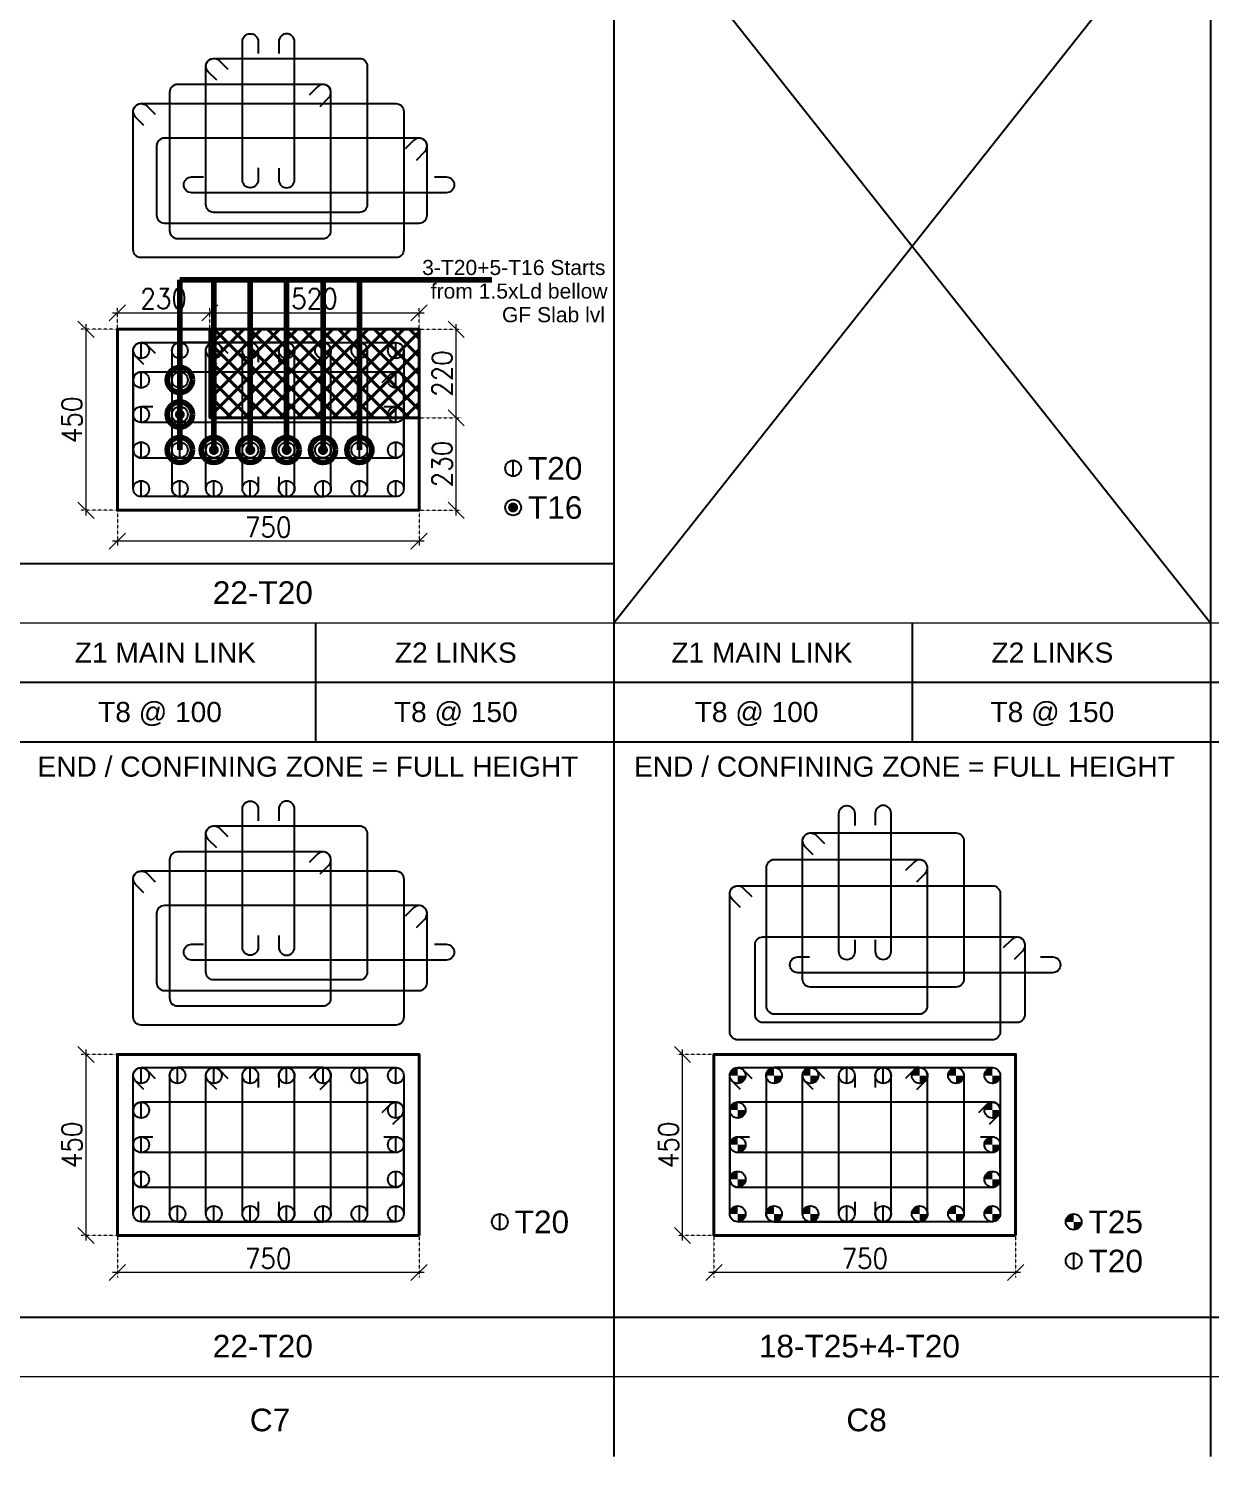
# Model space of a CAD drawing. Header units: millimetres. Extents: x 149548 to 2112824, y -1657616 to -1354760.
# Drawn here: x 2037552 to 2049305, y -1604346 to -1590147 of the extents above; entities that cross this region are included whole.
import ezdxf
from ezdxf.enums import TextEntityAlignment as Align

# ---------------------------------------------------------------- set-up
doc = ezdxf.new("R2010")
doc.units = ezdxf.units.MM
doc.header["$MEASUREMENT"] = 0
doc.header["$PDMODE"] = 98
doc.linetypes.add('DOT', pattern=[0.25, 0, -0.25])
for name, color, linetype in [('Columns', 90, 'Continuous'), ('s_hatch_25', 13, 'Continuous'), ('s_hatch_50', 43, 'Continuous'), ('s_rebar_link', 225, 'Continuous'), ('s_rebar_linkexp', 155, 'Continuous'), ('TEXT', 43, 'Continuous')]:
    doc.layers.add(name, color=color, linetype=linetype)
doc.layers.add('s-dm', color=171, linetype='Continuous', lineweight=15)
doc.layers.add('s_text', color=20, linetype='Continuous', lineweight=9)
doc.styles.add('AR', font='', dxfattribs={"width": 0.8})
doc.styles.add('ARIAL', font='arial.ttf')
doc.styles.add('RS', font='romans.shx', dxfattribs={"width": 0.9})
doc.styles.get('AR').set_extended_font_data('Arial Unicode MS')
doc.dimstyles.new('100', dxfattribs={"dimtxt": 180, "dimasz": 80, "dimexe": 0.18, "dimexo": 0.0625, "dimgap": 1, "dimtad": 1, "dimdec": 0, "dimzin": 0, "dimdsep": 46, "dimtxsty": 'AR', "dimblk": 'DOT', "dimcen": 0.09, "dimse1": 1, "dimse2": 1, "dimclrd": 50, "dimclrt": 256, "dimadec": 0, "dimazin": 0, "dimtfac": 1, "dimtdec": 0, "dimtix": 1, "dimtofl": 0, "dimtmove": 2, "dimatfit": 0, "dimfxl": 1, "dimtolj": 1, "dimtzin": 0, "dimlwd": -1, "dimarcsym": 0})
doc.dimstyles.new('Maheboob', dxfattribs={"dimtxt": 100, "dimasz": 100, "dimexe": 0, "dimexo": 0, "dimgap": 50, "dimtad": 1, "dimdec": 0, "dimdsep": 46, "dimtxsty": 'RS', "dimblk": 'ME', "dimcen": 225, "dimdle": 25, "dimclrd": 256, "dimclre": 256, "dimclrt": 7, "dimadec": 1, "dimazin": 1, "dimtfac": 1, "dimtdec": 0, "dimtmove": 0, "dimatfit": 0, "dimldrblk": 'ME', "dimfxl": 1, "dimlwd": -1, "dimlwe": -1, "dimarcsym": 0})

# ---------------------------------------------------------------- blocks, each defined once
blk = doc.blocks.new('_Oblique')
at = {"color": 0, "linetype": 'ByBlock', "lineweight": -2}
blk.add_line((-0.5, -0.5), (0.5, 0.5), dxfattribs=at)
blk = doc.blocks.new('*D1179')
at = {"layer": 'Defpoints', "color": 0}
for p in [(2044056, -1600348), (2044368, -1600348), (2044368, -1602148)]:
    blk.add_point(p, dxfattribs=at)
at = {"layer": 's-dm'}
blk.add_line((2044056, -1602198), (2044056, -1600298), dxfattribs=at)
at = {"layer": 's-dm', "linetype": 'DOT'}
for p, q in [((2044368, -1600348), (2044006, -1600348)), ((2044368, -1602148), (2044006, -1602148))]:
    blk.add_line(p, q, dxfattribs=at)
at = {"layer": 's-dm', "xscale": 160, "yscale": 160, "zscale": 160}
for p, rotation in [((2044056, -1600348), 90), ((2044056, -1602148), 270)]:
    blk.add_blockref('_Oblique', p, dxfattribs=dict(at, rotation=rotation))
at = {"layer": 's-dm', "color": 7, "insert": (2043916, -1601248), "char_height": 200, "attachment_point": 5, "rotation": 90, "style": 'RS'}
blk.add_mtext('450', dxfattribs=at)
blk = doc.blocks.new('ME')
at = {"layer": 's-dm', "color": 2, "ltscale": 50}
for p, q in [((0, -1.044), (0, 1.044)), ((-1.044, 0), (1.044, 0))]:
    blk.add_line(p, q, dxfattribs=at)
blk.add_lwpolyline([(0.738, 0.738), (-0.738, -0.738)], dxfattribs=at)
blk = doc.blocks.new('*D1180')
at = {"layer": 'Defpoints', "color": 0}
for p in [(2044368, -1602148), (2047368, -1602148), (2044368, -1602518)]:
    blk.add_point(p, dxfattribs=at)
at = {"layer": 's-dm', "linetype": 'DOT'}
for p, q in [((2044368, -1602148), (2044368, -1602568)), ((2047368, -1602148), (2047368, -1602568))]:
    blk.add_line(p, q, dxfattribs=at)
at = {"layer": 's-dm'}
blk.add_line((2047418, -1602518), (2044318, -1602518), dxfattribs=at)
at = {"layer": 's-dm', "xscale": 160, "yscale": 160, "zscale": 160, "rotation": 180}
blk.add_blockref('_Oblique', (2044368, -1602518), dxfattribs=at)
at = {"layer": 's-dm', "xscale": 160, "yscale": 160, "zscale": 160}
blk.add_blockref('_Oblique', (2047368, -1602518), dxfattribs=at)
at = {"layer": 's-dm', "color": 7, "insert": (2045868, -1602378), "char_height": 200, "attachment_point": 5, "style": 'RS'}
blk.add_mtext('750', dxfattribs=at)
blk = doc.blocks.new('*D1191')
at = {"layer": 'Defpoints', "color": 0}
for p in [(2038123, -1600348), (2038435, -1600348), (2038435, -1602148)]:
    blk.add_point(p, dxfattribs=at)
at = {"layer": 's-dm'}
blk.add_line((2038123, -1602198), (2038123, -1600298), dxfattribs=at)
at = {"layer": 's-dm', "linetype": 'DOT'}
for p, q in [((2038435, -1600348), (2038073, -1600348)), ((2038435, -1602148), (2038073, -1602148))]:
    blk.add_line(p, q, dxfattribs=at)
at = {"layer": 's-dm', "xscale": 160, "yscale": 160, "zscale": 160}
for p, rotation in [((2038123, -1600348), 90), ((2038123, -1602148), 270)]:
    blk.add_blockref('_Oblique', p, dxfattribs=dict(at, rotation=rotation))
at = {"layer": 's-dm', "color": 7, "insert": (2037983, -1601248), "char_height": 200, "attachment_point": 5, "rotation": 90, "style": 'RS'}
blk.add_mtext('450', dxfattribs=at)
blk = doc.blocks.new('*D1192')
at = {"layer": 'Defpoints', "color": 0}
for p in [(2038435, -1602148), (2041435, -1602148), (2038435, -1602518)]:
    blk.add_point(p, dxfattribs=at)
at = {"layer": 's-dm', "linetype": 'DOT'}
for p, q in [((2038435, -1602148), (2038435, -1602568)), ((2041435, -1602148), (2041435, -1602568))]:
    blk.add_line(p, q, dxfattribs=at)
at = {"layer": 's-dm'}
blk.add_line((2041485, -1602518), (2038385, -1602518), dxfattribs=at)
at = {"layer": 's-dm', "xscale": 160, "yscale": 160, "zscale": 160, "rotation": 180}
blk.add_blockref('_Oblique', (2038435, -1602518), dxfattribs=at)
at = {"layer": 's-dm', "xscale": 160, "yscale": 160, "zscale": 160}
blk.add_blockref('_Oblique', (2041435, -1602518), dxfattribs=at)
at = {"layer": 's-dm', "color": 7, "insert": (2039935, -1602378), "char_height": 200, "attachment_point": 5, "style": 'RS'}
blk.add_mtext('750', dxfattribs=at)
blk = doc.blocks.new('*D1211')
at = {"layer": 'Defpoints', "color": 0}
for p in [(2038123, -1593138), (2038435, -1593138), (2038435, -1594938)]:
    blk.add_point(p, dxfattribs=at)
at = {"layer": 's-dm', "linetype": 'DOT'}
for p, q in [((2038435, -1593138), (2038073, -1593138)), ((2038435, -1594938), (2038073, -1594938))]:
    blk.add_line(p, q, dxfattribs=at)
at = {"layer": 's-dm'}
blk.add_line((2038123, -1594988), (2038123, -1593088), dxfattribs=at)
at = {"layer": 's-dm', "xscale": 160, "yscale": 160, "zscale": 160}
for p, rotation in [((2038123, -1593138), 90), ((2038123, -1594938), 270)]:
    blk.add_blockref('_Oblique', p, dxfattribs=dict(at, rotation=rotation))
at = {"layer": 's-dm', "color": 7, "insert": (2037983, -1594038), "char_height": 200, "attachment_point": 5, "rotation": 90, "style": 'RS'}
blk.add_mtext('450', dxfattribs=at)
blk = doc.blocks.new('*D1212')
at = {"layer": 'Defpoints', "color": 0}
for p in [(2038435, -1594938), (2041435, -1594938), (2038435, -1595245)]:
    blk.add_point(p, dxfattribs=at)
at = {"layer": 's-dm', "linetype": 'DOT'}
for p, q in [((2038435, -1594938), (2038435, -1595295)), ((2041435, -1594938), (2041435, -1595295))]:
    blk.add_line(p, q, dxfattribs=at)
at = {"layer": 's-dm'}
blk.add_line((2041485, -1595245), (2038385, -1595245), dxfattribs=at)
at = {"layer": 's-dm', "xscale": 160, "yscale": 160, "zscale": 160, "rotation": 180}
blk.add_blockref('_Oblique', (2038435, -1595245), dxfattribs=at)
at = {"layer": 's-dm', "xscale": 160, "yscale": 160, "zscale": 160}
blk.add_blockref('_Oblique', (2041435, -1595245), dxfattribs=at)
at = {"layer": 's-dm', "color": 7, "insert": (2039935, -1595105), "char_height": 200, "attachment_point": 5, "style": 'RS'}
blk.add_mtext('750', dxfattribs=at)
blk = doc.blocks.new('*D1227')
at = {"layer": 'Defpoints', "color": 0}
for p in [(2041435, -1594018), (2041805, -1594018), (2041435, -1594938)]:
    blk.add_point(p, dxfattribs=at)
at = {"layer": 's-dm', "linetype": 'DOT'}
for p, q in [((2041435, -1594018), (2041855, -1594018)), ((2041435, -1594938), (2041855, -1594938))]:
    blk.add_line(p, q, dxfattribs=at)
at = {"layer": 's-dm'}
blk.add_line((2041805, -1594988), (2041805, -1593968), dxfattribs=at)
at = {"layer": 's-dm', "xscale": 160, "yscale": 160, "zscale": 160}
for p, rotation in [((2041805, -1594018), 90), ((2041805, -1594938), 270)]:
    blk.add_blockref('_Oblique', p, dxfattribs=dict(at, rotation=rotation))
at = {"layer": 's-dm', "color": 7, "insert": (2041665, -1594478), "char_height": 200, "attachment_point": 5, "rotation": 90, "style": 'RS'}
blk.add_mtext('230', dxfattribs=at)
blk = doc.blocks.new('*D1228')
at = {"layer": 'Defpoints', "color": 0}
for p in [(2041435, -1593138), (2041805, -1593138), (2041435, -1594018)]:
    blk.add_point(p, dxfattribs=at)
at = {"layer": 's-dm', "linetype": 'DOT'}
for p, q in [((2041435, -1593138), (2041855, -1593138)), ((2041435, -1594018), (2041855, -1594018))]:
    blk.add_line(p, q, dxfattribs=at)
at = {"layer": 's-dm'}
blk.add_line((2041805, -1594068), (2041805, -1593088), dxfattribs=at)
at = {"layer": 's-dm', "xscale": 160, "yscale": 160, "zscale": 160}
for p, rotation in [((2041805, -1593138), 90), ((2041805, -1594018), 270)]:
    blk.add_blockref('_Oblique', p, dxfattribs=dict(at, rotation=rotation))
at = {"layer": 's-dm', "color": 7, "insert": (2041665, -1593578), "char_height": 200, "attachment_point": 5, "rotation": 90, "style": 'RS'}
blk.add_mtext('220', dxfattribs=at)
blk = doc.blocks.new('*D1229')
at = {"layer": 'Defpoints', "color": 0}
for p in [(2039355, -1592973), (2038435, -1593138), (2039355, -1593138)]:
    blk.add_point(p, dxfattribs=at)
at = {"layer": 's-dm', "linetype": 'DOT'}
for p, q in [((2038435, -1593138), (2038435, -1592923)), ((2039355, -1593138), (2039355, -1592923))]:
    blk.add_line(p, q, dxfattribs=at)
at = {"layer": 's-dm'}
blk.add_line((2038385, -1592973), (2039405, -1592973), dxfattribs=at)
at = {"layer": 's-dm', "xscale": 160, "yscale": 160, "zscale": 160, "rotation": 180}
blk.add_blockref('_Oblique', (2038435, -1592973), dxfattribs=at)
at = {"layer": 's-dm', "xscale": 160, "yscale": 160, "zscale": 160}
blk.add_blockref('_Oblique', (2039355, -1592973), dxfattribs=at)
at = {"layer": 's-dm', "color": 7, "insert": (2038895, -1592833), "char_height": 200, "attachment_point": 5, "style": 'RS'}
blk.add_mtext('230', dxfattribs=at)
blk = doc.blocks.new('*D1230')
at = {"layer": 'Defpoints', "color": 0}
for p in [(2041435, -1592973), (2039355, -1593138), (2041435, -1593138)]:
    blk.add_point(p, dxfattribs=at)
at = {"layer": 's-dm', "linetype": 'DOT'}
for p, q in [((2039355, -1593138), (2039355, -1592923)), ((2041435, -1593138), (2041435, -1592923))]:
    blk.add_line(p, q, dxfattribs=at)
at = {"layer": 's-dm'}
blk.add_line((2039305, -1592973), (2041485, -1592973), dxfattribs=at)
at = {"layer": 's-dm', "xscale": 160, "yscale": 160, "zscale": 160, "rotation": 180}
blk.add_blockref('_Oblique', (2039355, -1592973), dxfattribs=at)
at = {"layer": 's-dm', "xscale": 160, "yscale": 160, "zscale": 160}
blk.add_blockref('_Oblique', (2041435, -1592973), dxfattribs=at)
at = {"layer": 's-dm', "color": 7, "insert": (2040395, -1592833), "char_height": 200, "attachment_point": 5, "style": 'RS'}
blk.add_mtext('520', dxfattribs=at)
blk = doc.blocks.new('_Dot')
at = {"linetype": 'ByBlock', "lineweight": -2}
blk.add_line((-0.5, 0), (-1, 0), dxfattribs=at)
at = {"linetype": 'ByBlock', "const_width": 0.5}
blk.add_lwpolyline([(-0.25, 0, 1), (0.25, 0, 1)], format="xyb", close=True, dxfattribs=at)

msp = doc.modelspace()

# ---------------------------------------------------------------- hatches: boundary and pattern name
at = {"layer": 'Columns', "lineweight": 40}
h = msp.add_hatch(dxfattribs=at)
h.set_pattern_fill('ANSI37', color=251, scale=1000)
h.set_pattern_definition([(45, (-43768.55, 79729.39), (-88.3883476, 88.3883476), []), (135, (-43768.55, 79729.39), (-88.3883476, -88.3883476), [])])
h.paths.add_polyline_path([(2041434.9, -1594017.5), (2041434.9, -1593137.5), (2039354.9, -1593137.5), (2039354.9, -1594017.5)])
at = {"layer": 's_rebar_link'}
h = msp.add_hatch(color=256, dxfattribs=at)
edge = h.paths.add_edge_path(flags=0)
edge.add_line((2044525.2, -1600558.5), (2044604, -1600558.5))
edge.add_line((2044604, -1600558.5), (2044604, -1600479.8))
edge.add_arc((2044604, -1600558.5), 78.7, 90, 180)
edge = h.paths.add_edge_path(flags=0)
edge.add_line((2044682.7, -1600558.5), (2044604, -1600558.5))
edge.add_line((2044604, -1600558.5), (2044604, -1600637.3))
edge.add_arc((2044604, -1600558.5), 78.7, 270, 360)
h = msp.add_hatch(color=256, dxfattribs=at)
edge = h.paths.add_edge_path(flags=0)
edge.add_line((2044887.1, -1600558.5), (2044965.8, -1600558.5))
edge.add_line((2044965.8, -1600558.5), (2044965.8, -1600479.8))
edge.add_arc((2044965.8, -1600558.5), 78.7, 90, 180)
edge = h.paths.add_edge_path(flags=0)
edge.add_line((2045044.5, -1600558.5), (2044965.8, -1600558.5))
edge.add_line((2044965.8, -1600558.5), (2044965.8, -1600637.3))
edge.add_arc((2044965.8, -1600558.5), 78.7, 270, 360)
h = msp.add_hatch(color=256, dxfattribs=at)
edge = h.paths.add_edge_path(flags=0)
edge.add_line((2045248.9, -1600558.5), (2045327.6, -1600558.5))
edge.add_line((2045327.6, -1600558.5), (2045327.6, -1600479.8))
edge.add_arc((2045327.6, -1600558.5), 78.7, 90, 180)
edge = h.paths.add_edge_path(flags=0)
edge.add_line((2045406.4, -1600558.5), (2045327.6, -1600558.5))
edge.add_line((2045327.6, -1600558.5), (2045327.6, -1600637.3))
edge.add_arc((2045327.6, -1600558.5), 78.7, 270, 360)
h = msp.add_hatch(color=256, dxfattribs=at)
edge = h.paths.add_edge_path(flags=0)
edge.add_line((2046334.3, -1600558.5), (2046413.1, -1600558.5))
edge.add_line((2046413.1, -1600558.5), (2046413.1, -1600479.8))
edge.add_arc((2046413.1, -1600558.5), 78.7, 90, 180)
edge = h.paths.add_edge_path(flags=0)
edge.add_line((2046491.8, -1600558.5), (2046413.1, -1600558.5))
edge.add_line((2046413.1, -1600558.5), (2046413.1, -1600637.3))
edge.add_arc((2046413.1, -1600558.5), 78.7, 270, 360)
h = msp.add_hatch(color=256, dxfattribs=at)
edge = h.paths.add_edge_path(flags=0)
edge.add_line((2046696.1, -1600558.5), (2046774.9, -1600558.5))
edge.add_line((2046774.9, -1600558.5), (2046774.9, -1600479.8))
edge.add_arc((2046774.9, -1600558.5), 78.7, 90, 180)
edge = h.paths.add_edge_path(flags=0)
edge.add_line((2046853.6, -1600558.5), (2046774.9, -1600558.5))
edge.add_line((2046774.9, -1600558.5), (2046774.9, -1600637.3))
edge.add_arc((2046774.9, -1600558.5), 78.7, 270, 360)
h = msp.add_hatch(color=256, dxfattribs=at)
edge = h.paths.add_edge_path(flags=0)
edge.add_line((2047057.9, -1600558.5), (2047136.7, -1600558.5))
edge.add_line((2047136.7, -1600558.5), (2047136.7, -1600479.8))
edge.add_arc((2047136.7, -1600558.5), 78.7, 90, 180)
edge = h.paths.add_edge_path(flags=0)
edge.add_line((2047215.4, -1600558.5), (2047136.7, -1600558.5))
edge.add_line((2047136.7, -1600558.5), (2047136.7, -1600637.3))
edge.add_arc((2047136.7, -1600558.5), 78.7, 270, 360)
h = msp.add_hatch(color=256, dxfattribs=at)
edge = h.paths.add_edge_path(flags=0)
edge.add_line((2044525.2, -1600902.3), (2044604, -1600902.3))
edge.add_line((2044604, -1600902.3), (2044604, -1600823.5))
edge.add_arc((2044604, -1600902.3), 78.7, 90, 180)
edge = h.paths.add_edge_path(flags=0)
edge.add_line((2044682.7, -1600902.3), (2044604, -1600902.3))
edge.add_line((2044604, -1600902.3), (2044604, -1600981))
edge.add_arc((2044604, -1600902.3), 78.7, 270, 360)
h = msp.add_hatch(color=256, dxfattribs=at)
edge = h.paths.add_edge_path(flags=0)
edge.add_line((2047057.9, -1600902.3), (2047136.7, -1600902.3))
edge.add_line((2047136.7, -1600902.3), (2047136.7, -1600823.5))
edge.add_arc((2047136.7, -1600902.3), 78.7, 90, 180)
edge = h.paths.add_edge_path(flags=0)
edge.add_line((2047215.4, -1600902.3), (2047136.7, -1600902.3))
edge.add_line((2047136.7, -1600902.3), (2047136.7, -1600981))
edge.add_arc((2047136.7, -1600902.3), 78.7, 270, 360)
h = msp.add_hatch(color=256, dxfattribs=at)
edge = h.paths.add_edge_path(flags=0)
edge.add_line((2044525.2, -1601246), (2044604, -1601246))
edge.add_line((2044604, -1601246), (2044604, -1601167.3))
edge.add_arc((2044604, -1601246), 78.7, 90, 180)
edge = h.paths.add_edge_path(flags=0)
edge.add_line((2044682.7, -1601246), (2044604, -1601246))
edge.add_line((2044604, -1601246), (2044604, -1601324.8))
edge.add_arc((2044604, -1601246), 78.7, 270, 360)
h = msp.add_hatch(color=256, dxfattribs=at)
edge = h.paths.add_edge_path(flags=0)
edge.add_line((2047057.9, -1601246), (2047136.7, -1601246))
edge.add_line((2047136.7, -1601246), (2047136.7, -1601167.3))
edge.add_arc((2047136.7, -1601246), 78.7, 90, 180)
edge = h.paths.add_edge_path(flags=0)
edge.add_line((2047215.4, -1601246), (2047136.7, -1601246))
edge.add_line((2047136.7, -1601246), (2047136.7, -1601324.8))
edge.add_arc((2047136.7, -1601246), 78.7, 270, 360)
h = msp.add_hatch(color=256, dxfattribs=at)
edge = h.paths.add_edge_path(flags=0)
edge.add_line((2044525.2, -1601589.7), (2044604, -1601589.7))
edge.add_line((2044604, -1601589.7), (2044604, -1601511))
edge.add_arc((2044604, -1601589.7), 78.7, 90, 180)
edge = h.paths.add_edge_path(flags=0)
edge.add_line((2044682.7, -1601589.7), (2044604, -1601589.7))
edge.add_line((2044604, -1601589.7), (2044604, -1601668.5))
edge.add_arc((2044604, -1601589.7), 78.7, 270, 360)
h = msp.add_hatch(color=256, dxfattribs=at)
edge = h.paths.add_edge_path(flags=0)
edge.add_line((2047057.9, -1601589.7), (2047136.7, -1601589.7))
edge.add_line((2047136.7, -1601589.7), (2047136.7, -1601511))
edge.add_arc((2047136.7, -1601589.7), 78.7, 90, 180)
edge = h.paths.add_edge_path(flags=0)
edge.add_line((2047215.4, -1601589.7), (2047136.7, -1601589.7))
edge.add_line((2047136.7, -1601589.7), (2047136.7, -1601668.5))
edge.add_arc((2047136.7, -1601589.7), 78.7, 270, 360)
h = msp.add_hatch(color=256, dxfattribs=at)
edge = h.paths.add_edge_path(flags=0)
edge.add_line((2044525.2, -1601933.5), (2044604, -1601933.5))
edge.add_line((2044604, -1601933.5), (2044604, -1601854.7))
edge.add_arc((2044604, -1601933.5), 78.7, 90, 180)
edge = h.paths.add_edge_path(flags=0)
edge.add_line((2044682.7, -1601933.5), (2044604, -1601933.5))
edge.add_line((2044604, -1601933.5), (2044604, -1602012.2))
edge.add_arc((2044604, -1601933.5), 78.7, 270, 360)
h = msp.add_hatch(color=256, dxfattribs=at)
edge = h.paths.add_edge_path(flags=0)
edge.add_line((2044887.1, -1601933.5), (2044965.8, -1601933.5))
edge.add_line((2044965.8, -1601933.5), (2044965.8, -1601854.7))
edge.add_arc((2044965.8, -1601933.5), 78.7, 90, 180)
edge = h.paths.add_edge_path(flags=0)
edge.add_line((2045044.5, -1601933.5), (2044965.8, -1601933.5))
edge.add_line((2044965.8, -1601933.5), (2044965.8, -1602012.2))
edge.add_arc((2044965.8, -1601933.5), 78.7, 270, 360)
h = msp.add_hatch(color=256, dxfattribs=at)
edge = h.paths.add_edge_path(flags=0)
edge.add_line((2045248.9, -1601933.5), (2045327.6, -1601933.5))
edge.add_line((2045327.6, -1601933.5), (2045327.6, -1601854.7))
edge.add_arc((2045327.6, -1601933.5), 78.7, 90, 180)
edge = h.paths.add_edge_path(flags=0)
edge.add_line((2045406.4, -1601933.5), (2045327.6, -1601933.5))
edge.add_line((2045327.6, -1601933.5), (2045327.6, -1602012.2))
edge.add_arc((2045327.6, -1601933.5), 78.7, 270, 360)
h = msp.add_hatch(color=256, dxfattribs=at)
edge = h.paths.add_edge_path(flags=0)
edge.add_line((2046334.3, -1601933.5), (2046413.1, -1601933.5))
edge.add_line((2046413.1, -1601933.5), (2046413.1, -1601854.7))
edge.add_arc((2046413.1, -1601933.5), 78.7, 90, 180)
edge = h.paths.add_edge_path(flags=0)
edge.add_line((2046491.8, -1601933.5), (2046413.1, -1601933.5))
edge.add_line((2046413.1, -1601933.5), (2046413.1, -1602012.2))
edge.add_arc((2046413.1, -1601933.5), 78.7, 270, 360)
h = msp.add_hatch(color=256, dxfattribs=at)
edge = h.paths.add_edge_path(flags=0)
edge.add_line((2046696.1, -1601933.5), (2046774.9, -1601933.5))
edge.add_line((2046774.9, -1601933.5), (2046774.9, -1601854.7))
edge.add_arc((2046774.9, -1601933.5), 78.7, 90, 180)
edge = h.paths.add_edge_path(flags=0)
edge.add_line((2046853.6, -1601933.5), (2046774.9, -1601933.5))
edge.add_line((2046774.9, -1601933.5), (2046774.9, -1602012.2))
edge.add_arc((2046774.9, -1601933.5), 78.7, 270, 360)
h = msp.add_hatch(color=256, dxfattribs=at)
edge = h.paths.add_edge_path(flags=0)
edge.add_line((2047057.9, -1601933.5), (2047136.7, -1601933.5))
edge.add_line((2047136.7, -1601933.5), (2047136.7, -1601854.7))
edge.add_arc((2047136.7, -1601933.5), 78.7, 90, 180)
edge = h.paths.add_edge_path(flags=0)
edge.add_line((2047215.4, -1601933.5), (2047136.7, -1601933.5))
edge.add_line((2047136.7, -1601933.5), (2047136.7, -1602012.2))
edge.add_arc((2047136.7, -1601933.5), 78.7, 270, 360)
h = msp.add_hatch(color=256, dxfattribs=at)
edge = h.paths.add_edge_path(flags=0)
edge.add_line((2047866.6, -1602013.4), (2047945.3, -1602013.4))
edge.add_line((2047945.3, -1602013.4), (2047945.3, -1601934.6))
edge.add_arc((2047945.3, -1602013.4), 78.7, 90, 180)
edge = h.paths.add_edge_path(flags=0)
edge.add_line((2048024.1, -1602013.4), (2047945.3, -1602013.4))
edge.add_line((2047945.3, -1602013.4), (2047945.3, -1602092.1))
edge.add_arc((2047945.3, -1602013.4), 78.7, 270, 360)

# ---------------------------------------------------------------- linework, layer by layer
at = {"layer": 'Columns', "lineweight": 40}
for points in [[(2041434.9, -1594937.5), (2041434.9, -1593137.5), (2038434.9, -1593137.5), (2038434.9, -1594937.5)], [(2041434.9, -1602148), (2041434.9, -1600348), (2038434.9, -1600348), (2038434.9, -1602148)], [(2047367.8, -1602148), (2047367.8, -1600348), (2044367.8, -1600348), (2044367.8, -1602148)]]:
    msp.add_lwpolyline(points, close=True, dxfattribs=at)
at = {"layer": 'Columns', "color": 251, "lineweight": 40}
msp.add_lwpolyline([(2041434.9, -1594017.5), (2041434.9, -1593137.5), (2039354.9, -1593137.5), (2039354.9, -1594017.5)], close=True, dxfattribs=at)
at = {"layer": 's_hatch_25'}
for p, q in [((2043372.5, -1581071.8), (2043372.5, -1604345.9)), ((2049305.4, -1581071.8), (2049305.4, -1604345.9)), ((2043372.5, -1588564.8), (2049305.4, -1596057.7)), ((2043372.5, -1596057.7), (2049305.4, -1588564.8))]:
    msp.add_line(p, q, dxfattribs=at)
at = {"layer": 's_hatch_50'}
for p, q in [((2007175, -1595467.5), (2043372.5, -1595467.5)), ((2001228.1, -1602960.5), (2078970, -1602960.4))]:
    msp.add_line(p, q, dxfattribs=at)
at = {"layer": 's_rebar_link'}
for p, q in [((2038671.1, -1593426.9), (2038671.1, -1593269.4)), ((2039056.2, -1593426.9), (2039056.2, -1593269.4)), ((2039394.7, -1593426.9), (2039394.7, -1593269.4)), ((2039756.5, -1593426.9), (2039756.5, -1593269.4)), ((2040118.3, -1593426.9), (2040118.3, -1593269.4)), ((2040480.1, -1593426.9), (2040480.1, -1593269.4)), ((2040842, -1593426.9), (2040842, -1593269.4)), ((2041203.8, -1593426.9), (2041203.8, -1593269.4)), ((2038671.1, -1593720.1), (2038671.1, -1593562.6)), ((2039056.2, -1593720.1), (2039056.2, -1593562.6)), ((2041203.8, -1593720.1), (2041203.8, -1593562.6)), ((2038671.1, -1594063.8), (2038671.1, -1593906.4)), ((2041203.8, -1594063.8), (2041203.8, -1593906.4)), ((2038671.1, -1594416.6), (2038671.1, -1594259.1)), ((2039056.2, -1594416.6), (2039056.2, -1594259.1)), ((2040842, -1594416.6), (2040842, -1594259.1)), ((2041203.8, -1594416.6), (2041203.8, -1594259.1)), ((2042370.4, -1594599.2), (2042370.4, -1594441.7)), ((2038671.1, -1594801.8), (2038671.1, -1594644.3)), ((2039056.2, -1594801.8), (2039056.2, -1594644.3)), ((2039394.7, -1594801.8), (2039394.7, -1594644.3)), ((2039756.5, -1594801.8), (2039756.5, -1594644.3)), ((2040118.3, -1594801.8), (2040118.3, -1594644.3)), ((2040480.1, -1594801.8), (2040480.1, -1594644.3)), ((2040842, -1594801.8), (2040842, -1594644.3)), ((2041203.8, -1594801.8), (2041203.8, -1594644.3)), ((2038671.1, -1600637.3), (2038671.1, -1600479.8)), ((2039032.9, -1600637.3), (2039032.9, -1600479.8)), ((2039394.7, -1600637.3), (2039394.7, -1600479.8)), ((2039756.5, -1600637.3), (2039756.5, -1600479.8)), ((2040118.3, -1600637.3), (2040118.3, -1600479.8)), ((2040480.1, -1600637.3), (2040480.1, -1600479.8)), ((2040842, -1600637.3), (2040842, -1600479.8)), ((2041203.8, -1600637.3), (2041203.8, -1600479.8)), ((2045689.4, -1600637.3), (2045689.4, -1600479.8)), ((2046051.2, -1600637.3), (2046051.2, -1600479.8)), ((2038671.1, -1600981), (2038671.1, -1600823.6)), ((2041203.8, -1600981), (2041203.8, -1600823.6)), ((2038671.1, -1601324.8), (2038671.1, -1601167.3)), ((2041203.8, -1601324.8), (2041203.8, -1601167.3)), ((2038671.1, -1601668.5), (2038671.1, -1601511)), ((2041203.8, -1601668.5), (2041203.8, -1601511)), ((2038671.1, -1602012.2), (2038671.1, -1601854.8)), ((2039032.9, -1602012.2), (2039032.9, -1601854.8)), ((2039394.7, -1602012.2), (2039394.7, -1601854.8)), ((2039756.5, -1602012.2), (2039756.5, -1601854.8)), ((2040118.3, -1602012.2), (2040118.3, -1601854.8)), ((2040480.1, -1602012.2), (2040480.1, -1601854.8)), ((2040842, -1602012.2), (2040842, -1601854.8)), ((2041203.8, -1602012.2), (2041203.8, -1601854.8)), ((2045689.4, -1602012.2), (2045689.4, -1601854.8)), ((2046051.2, -1602012.2), (2046051.2, -1601854.8)), ((2042238.4, -1602092.1), (2042238.4, -1601934.6)), ((2047945.3, -1602481.6), (2047945.3, -1602324.1))]:
    msp.add_line(p, q, dxfattribs=at)
for points in [[(2038698.9, -1593487.3), (2038615.4, -1593403.8, -0.668178), (2038671.1, -1593269.4), (2041203.8, -1593269.4, -0.4142136), (2041282.5, -1593348.1), (2041282.5, -1594723.1, -0.4142136), (2041203.8, -1594801.8), (2038671.1, -1594801.8, -0.4142136), (2038592.3, -1594723.1), (2038592.3, -1593348.1, -0.6681793), (2038726.7, -1593292.5), (2038810.2, -1593376)], [(2040452.3, -1593487.3), (2040535.8, -1593403.8, 0.668178), (2040480.1, -1593269.4), (2039056.2, -1593269.4, 0.4142136), (2038977.5, -1593348.1), (2038977.5, -1594723.1, 0.4142136), (2039056.2, -1594801.8), (2040480.1, -1594801.8, 0.4142136), (2040558.9, -1594723.1), (2040558.9, -1593348.1, 0.6681793), (2040424.5, -1593292.5), (2040341, -1593376)], [(2039422.5, -1593487.3), (2039339, -1593403.8, -0.668178), (2039394.7, -1593269.4), (2040842, -1593269.4, -0.4142136), (2040920.7, -1593348.1), (2040920.7, -1594723.1, -0.4142136), (2040842, -1594801.8), (2039394.7, -1594801.8, -0.4142136), (2039316, -1594723.1), (2039316, -1593348.1, -0.6681793), (2039450.4, -1593292.5), (2039533.9, -1593376)], [(2039835.2, -1594604.9), (2039835.2, -1594723, -1), (2039677.8, -1594723), (2039677.8, -1593348.1, -1), (2039835.2, -1593348.1), (2039835.2, -1593466.2)], [(2040039.6, -1594605), (2040039.6, -1594723.1, 1), (2040197.1, -1594723.1), (2040197.1, -1593348.1, 1), (2040039.6, -1593348.1), (2040039.6, -1593466.2)], [(2041175.9, -1593780.5), (2041259.4, -1593697, 0.668178), (2041203.8, -1593562.6), (2038671.1, -1593562.6, 0.4142136), (2038592.3, -1593641.4), (2038592.3, -1594337.8, 0.4142136), (2038671.1, -1594416.6), (2041203.8, -1594416.6, 0.4142136), (2041282.5, -1594337.8), (2041282.5, -1593641.4, 0.6681793), (2041148.1, -1593585.7), (2041064.6, -1593669.2)], [(2041085.7, -1593906.4), (2041203.8, -1593906.4, -1), (2041203.8, -1594063.8), (2038671.1, -1594063.8, -1), (2038671.1, -1593906.4), (2038789.2, -1593906.4)], [(2038698.9, -1600697.7), (2038615.4, -1600614.2, -0.668178), (2038671.1, -1600479.8), (2041203.8, -1600479.8, -0.4142136), (2041282.5, -1600558.6), (2041282.5, -1601933.5, -0.4142136), (2041203.8, -1602012.2), (2038671.1, -1602012.2, -0.4142136), (2038592.3, -1601933.5), (2038592.3, -1600558.6, -0.6681793), (2038726.7, -1600502.9), (2038810.2, -1600586.4)], [(2040452.3, -1600697.7), (2040535.8, -1600614.2, 0.668178), (2040480.1, -1600479.8), (2039032.9, -1600479.8, 0.4142136), (2038954.2, -1600558.6), (2038954.2, -1601933.5, 0.4142136), (2039032.9, -1602012.2), (2040480.1, -1602012.2, 0.4142136), (2040558.9, -1601933.5), (2040558.9, -1600558.6, 0.6681793), (2040424.5, -1600502.9), (2040341, -1600586.4)], [(2039422.5, -1600697.7), (2039339, -1600614.2, -0.668178), (2039394.7, -1600479.8), (2040842, -1600479.8, -0.4142136), (2040920.7, -1600558.6), (2040920.7, -1601933.5, -0.4142136), (2040842, -1602012.2), (2039394.7, -1602012.2, -0.4142136), (2039316, -1601933.5), (2039316, -1600558.6, -0.6681793), (2039450.4, -1600502.9), (2039533.9, -1600586.4)], [(2039835.2, -1601815.4), (2039835.2, -1601933.5, -1), (2039677.8, -1601933.5), (2039677.8, -1600558.6, -1), (2039835.2, -1600558.6), (2039835.2, -1600676.7)], [(2040039.6, -1601815.4), (2040039.6, -1601933.5, 1), (2040197.1, -1601933.5), (2040197.1, -1600558.6, 1), (2040039.6, -1600558.6), (2040039.6, -1600676.7)], [(2044631.8, -1600697.7), (2044548.3, -1600614.2, -0.668178), (2044604, -1600479.8), (2047136.7, -1600479.8, -0.4142136), (2047215.4, -1600558.5), (2047215.4, -1601933.5, -0.4142136), (2047136.7, -1602012.2), (2044604, -1602012.2, -0.4142136), (2044525.3, -1601933.5), (2044525.3, -1600558.5, -0.6681793), (2044659.7, -1600502.9), (2044743.2, -1600586.4)], [(2046385.2, -1600697.7), (2046468.7, -1600614.2, 0.668178), (2046413.1, -1600479.8), (2044965.8, -1600479.8, 0.4142136), (2044887.1, -1600558.5), (2044887.1, -1601933.5, 0.4142136), (2044965.8, -1602012.2), (2046413.1, -1602012.2, 0.4142136), (2046491.8, -1601933.5), (2046491.8, -1600558.5, 0.6681793), (2046357.4, -1600502.9), (2046273.9, -1600586.4)], [(2045355.5, -1600697.7), (2045271.9, -1600614.2, -0.668178), (2045327.6, -1600479.8), (2046774.9, -1600479.8, -0.4142136), (2046853.6, -1600558.5), (2046853.6, -1601933.5, -0.4142136), (2046774.9, -1602012.2), (2045327.6, -1602012.2, -0.4142136), (2045248.9, -1601933.5), (2045248.9, -1600558.5, -0.6681793), (2045383.3, -1600502.9), (2045466.8, -1600586.4)], [(2045768.2, -1601815.4), (2045768.2, -1601933.5, -1), (2045610.7, -1601933.5), (2045610.7, -1600558.5, -1), (2045768.2, -1600558.5), (2045768.2, -1600676.6)], [(2045972.5, -1601815.4), (2045972.5, -1601933.5, 1), (2046130, -1601933.5), (2046130, -1600558.6, 1), (2045972.5, -1600558.6), (2045972.5, -1600676.7)], [(2041175.9, -1601041.5), (2041259.4, -1600958, 0.668178), (2041203.8, -1600823.6), (2038671.1, -1600823.6, 0.4142136), (2038592.3, -1600902.3), (2038592.3, -1601589.8, 0.4142136), (2038671.1, -1601668.5), (2041203.8, -1601668.5, 0.4142136), (2041282.5, -1601589.8), (2041282.5, -1600902.3, 0.6681793), (2041148.1, -1600846.6), (2041064.6, -1600930.1)], [(2047108.9, -1601041.5), (2047192.4, -1600958, 0.668178), (2047136.7, -1600823.6), (2044604, -1600823.6, 0.4142136), (2044525.3, -1600902.3), (2044525.3, -1601589.7, 0.4142136), (2044604, -1601668.5), (2047136.7, -1601668.5, 0.4142136), (2047215.4, -1601589.7), (2047215.4, -1600902.3, 0.6681793), (2047081, -1600846.6), (2046997.5, -1600930.1)], [(2041085.7, -1601167.3), (2041203.8, -1601167.3, -1), (2041203.8, -1601324.8), (2038671.1, -1601324.8, -1), (2038671.1, -1601167.3), (2038789.2, -1601167.3)], [(2047018.6, -1601167.3), (2047136.7, -1601167.3, -1), (2047136.7, -1601324.7), (2044604, -1601324.7, -1), (2044604, -1601167.3), (2044722.1, -1601167.3)]]:
    msp.add_lwpolyline(points, format="xyb", dxfattribs=at)
for points in [[(2039080.8, -1593985.1, 49.2, 49.2, -1), (2039031.6, -1593985.1, 49.2, 49.2, -1)], [(2039419.3, -1594337.8, 49.2, 49.2, -1), (2039370.1, -1594337.8, 49.2, 49.2, -1)], [(2039781.1, -1594337.8, 49.2, 49.2, -1), (2039731.9, -1594337.8, 49.2, 49.2, -1)], [(2040142.9, -1594337.8, 49.2, 49.2, -1), (2040093.7, -1594337.8, 49.2, 49.2, -1)], [(2040504.7, -1594337.8, 49.2, 49.2, -1), (2040455.5, -1594337.8, 49.2, 49.2, -1)], [(2042395, -1594909.9, 49.2, 49.2, -1), (2042345.7, -1594909.9, 49.2, 49.2, -1)]]:
    msp.add_lwpolyline(points, format="xyseb", close=True, dxfattribs=at)
for centre in [(2038671.1, -1593348.1), (2039056.2, -1593348.1), (2039394.7, -1593348.1), (2039756.5, -1593348.1), (2040118.3, -1593348.1), (2040480.1, -1593348.1), (2040842, -1593348.1), (2041203.8, -1593348.1), (2038671.1, -1593641.4), (2039056.2, -1593641.4), (2041203.8, -1593641.4), (2038671.1, -1593985.1), (2039056.2, -1593985.1), (2041203.8, -1593985.1), (2038671.1, -1594337.8), (2039056.2, -1594337.8), (2039394.7, -1594337.8), (2039756.5, -1594337.8), (2040118.3, -1594337.8), (2040480.1, -1594337.8), (2040842, -1594337.8), (2041203.8, -1594337.8), (2042370.4, -1594520.4), (2038671.1, -1594723.1), (2039056.2, -1594723.1), (2039394.7, -1594723.1), (2039756.5, -1594723.1), (2040118.3, -1594723.1), (2040480.1, -1594723.1), (2040842, -1594723.1), (2041203.8, -1594723.1), (2042370.4, -1594909.9), (2038671.1, -1600558.6), (2039032.9, -1600558.6), (2039394.7, -1600558.6), (2039756.5, -1600558.6), (2040118.3, -1600558.6), (2040480.1, -1600558.6), (2040842, -1600558.6), (2041203.8, -1600558.6), (2044604, -1600558.5), (2044965.8, -1600558.5), (2045327.6, -1600558.5), (2045689.4, -1600558.5), (2046051.2, -1600558.5), (2046413.1, -1600558.5), (2046774.9, -1600558.5), (2047136.7, -1600558.5), (2038671.1, -1600902.3), (2041203.8, -1600902.3), (2044604, -1600902.3), (2047136.7, -1600902.3), (2038671.1, -1601246), (2041203.8, -1601246), (2044604, -1601246), (2047136.7, -1601246), (2038671.1, -1601589.8), (2041203.8, -1601589.8), (2044604, -1601589.7), (2047136.7, -1601589.7), (2038671.1, -1601933.5), (2039032.9, -1601933.5), (2039394.7, -1601933.5), (2039756.5, -1601933.5), (2040118.3, -1601933.5), (2040480.1, -1601933.5), (2040842, -1601933.5), (2041203.8, -1601933.5), (2044604, -1601933.5), (2044965.8, -1601933.5), (2045327.6, -1601933.5), (2045689.4, -1601933.5), (2046051.2, -1601933.5), (2046413.1, -1601933.5), (2046774.9, -1601933.5), (2047136.7, -1601933.5), (2042238.4, -1602013.4), (2047945.3, -1602013.4), (2047945.3, -1602402.9)]:
    msp.add_circle(centre, 78.7, dxfattribs=at)
at = {"layer": 's_rebar_linkexp'}
for points in [[(2039835.2, -1591533.9), (2039835.2, -1591652, -1), (2039677.8, -1591652), (2039677.8, -1590277.1, -1), (2039835.2, -1590277.1), (2039835.2, -1590395.2)], [(2040039.6, -1591534), (2040039.6, -1591652.1, 1), (2040197.1, -1591652.1), (2040197.1, -1590277.1, 1), (2040039.6, -1590277.1), (2040039.6, -1590395.2)], [(2039422.5, -1590661.8), (2039339, -1590578.3, -0.668178), (2039394.7, -1590443.9), (2040842, -1590443.9, -0.4142136), (2040920.7, -1590522.6), (2040920.7, -1591897.6, -0.4142136), (2040842, -1591976.3), (2039394.7, -1591976.3, -0.4142136), (2039316, -1591897.6), (2039316, -1590522.6, -0.6681793), (2039450.4, -1590467), (2039533.9, -1590550.5)], [(2040452.3, -1590920.8), (2040535.8, -1590837.3, 0.668178), (2040480.1, -1590702.9), (2039032.9, -1590702.9, 0.4142136), (2038954.2, -1590781.6), (2038954.2, -1592156.6, 0.4142136), (2039032.9, -1592235.3), (2040480.1, -1592235.3, 0.4142136), (2040558.9, -1592156.6), (2040558.9, -1590781.6, 0.6681793), (2040424.5, -1590726), (2040341, -1590809.5)], [(2038698.9, -1591110.8), (2038615.4, -1591027.3, -0.668178), (2038671.1, -1590892.9), (2041203.8, -1590892.9, -0.4142136), (2041282.5, -1590971.6), (2041282.5, -1592346.6, -0.4142136), (2041203.8, -1592425.3), (2038671.1, -1592425.3, -0.4142136), (2038592.3, -1592346.6), (2038592.3, -1590971.6, -0.6681793), (2038726.7, -1590916), (2038810.2, -1590999.5)], [(2041408.4, -1591454.5), (2041491.9, -1591371, 0.668178), (2041436.3, -1591236.6), (2038903.6, -1591236.6, 0.4142136), (2038824.8, -1591315.4), (2038824.8, -1592002.8, 0.4142136), (2038903.6, -1592081.6), (2041436.3, -1592081.6, 0.4142136), (2041515, -1592002.8), (2041515, -1591315.4, 0.6681793), (2041380.6, -1591259.7), (2041297.1, -1591343.2)], [(2041588.2, -1591621.9), (2041706.3, -1591621.9, -1), (2041706.3, -1591779.3), (2039173.6, -1591779.3, -1), (2039173.6, -1591621.9), (2039291.7, -1591621.9)], [(2039835.2, -1599165.4), (2039835.2, -1599283.5, -1), (2039677.8, -1599283.5), (2039677.8, -1597908.6, -1), (2039835.2, -1597908.6), (2039835.2, -1598026.7)], [(2040039.6, -1599165.4), (2040039.6, -1599283.5, 1), (2040197.1, -1599283.5), (2040197.1, -1597908.6, 1), (2040039.6, -1597908.6), (2040039.6, -1598026.7)], [(2045768.2, -1599210.3), (2045768.2, -1599328.4, -1), (2045610.7, -1599328.4), (2045610.7, -1597953.4, -1), (2045768.2, -1597953.4), (2045768.2, -1598071.5)], [(2045972.5, -1599207.4), (2045972.5, -1599325.5, 1), (2046130, -1599325.5), (2046130, -1597950.6, 1), (2045972.5, -1597950.6), (2045972.5, -1598068.7)], [(2039422.5, -1598293.2), (2039339, -1598209.7, -0.668178), (2039394.7, -1598075.3), (2040842, -1598075.3, -0.4142136), (2040920.7, -1598154.1), (2040920.7, -1599529, -0.4142136), (2040842, -1599607.7), (2039394.7, -1599607.7, -0.4142136), (2039316, -1599529), (2039316, -1598154.1, -0.6681793), (2039450.4, -1598098.4), (2039533.9, -1598181.9)], [(2045355.5, -1598363.7), (2045271.9, -1598280.2, -0.668178), (2045327.6, -1598145.8), (2046774.9, -1598145.8, -0.4142136), (2046853.6, -1598224.5), (2046853.6, -1599599.5, -0.4142136), (2046774.9, -1599678.2), (2045327.6, -1599678.2, -0.4142136), (2045248.9, -1599599.5), (2045248.9, -1598224.5, -0.6681793), (2045383.3, -1598168.9), (2045466.8, -1598252.4)], [(2040452.3, -1598552.2), (2040535.8, -1598468.7, 0.668178), (2040480.1, -1598334.3), (2039032.9, -1598334.3, 0.4142136), (2038954.2, -1598413.1), (2038954.2, -1599788, 0.4142136), (2039032.9, -1599866.7), (2040480.1, -1599866.7, 0.4142136), (2040558.9, -1599788), (2040558.9, -1598413.1, 0.6681793), (2040424.5, -1598357.4), (2040341, -1598440.9)], [(2046385.2, -1598631.2), (2046468.7, -1598547.7, 0.668178), (2046413.1, -1598413.3), (2044965.8, -1598413.3, 0.4142136), (2044887.1, -1598492), (2044887.1, -1599867, 0.4142136), (2044965.8, -1599945.7), (2046413.1, -1599945.7, 0.4142136), (2046491.8, -1599867), (2046491.8, -1598492, 0.6681793), (2046357.4, -1598436.4), (2046273.9, -1598519.9)], [(2038698.9, -1598742.2), (2038615.4, -1598658.7, -0.668178), (2038671.1, -1598524.3), (2041203.8, -1598524.3, -0.4142136), (2041282.5, -1598603.1), (2041282.5, -1599978, -0.4142136), (2041203.8, -1600056.7), (2038671.1, -1600056.7, -0.4142136), (2038592.3, -1599978), (2038592.3, -1598603.1, -0.6681793), (2038726.7, -1598547.4), (2038810.2, -1598630.9)], [(2044631.8, -1598888.7), (2044548.3, -1598805.2, -0.668178), (2044604, -1598670.8), (2047136.7, -1598670.8, -0.4142136), (2047215.4, -1598749.5), (2047215.4, -1600124.5, -0.4142136), (2047136.7, -1600203.2), (2044604, -1600203.2, -0.4142136), (2044525.3, -1600124.5), (2044525.3, -1598749.5, -0.6681793), (2044659.7, -1598693.9), (2044743.2, -1598777.4)], [(2041408.4, -1599086), (2041491.9, -1599002.5, 0.668178), (2041436.3, -1598868.1), (2038903.6, -1598868.1, 0.4142136), (2038824.8, -1598946.8), (2038824.8, -1599634.3, 0.4142136), (2038903.6, -1599713), (2041436.3, -1599713, 0.4142136), (2041515, -1599634.3), (2041515, -1598946.8, 0.6681793), (2041380.6, -1598891.1), (2041297.1, -1598974.6)], [(2047356.9, -1599401), (2047440.4, -1599317.5, 0.668178), (2047384.7, -1599183.1), (2044852, -1599183.1, 0.4142136), (2044773.3, -1599261.8), (2044773.3, -1599949.2, 0.4142136), (2044852, -1600028), (2047384.7, -1600028, 0.4142136), (2047463.4, -1599949.2), (2047463.4, -1599261.8, 0.6681793), (2047329, -1599206.1), (2047245.5, -1599289.6)], [(2041588.2, -1599253.3), (2041706.3, -1599253.3, -1), (2041706.3, -1599410.8), (2039173.6, -1599410.8, -1), (2039173.6, -1599253.3), (2039291.7, -1599253.3)], [(2047616.1, -1599379.3), (2047734.2, -1599379.3, -1), (2047734.2, -1599536.7), (2045201.5, -1599536.7, -1), (2045201.5, -1599379.3), (2045319.6, -1599379.3)]]:
    msp.add_lwpolyline(points, format="xyb", dxfattribs=at)
at = {"layer": 's_text'}
for p, q in [((1997843.4, -1596057.7), (2078970, -1596057.7)), ((1997843.5, -1603550.7), (2078970, -1603550.7))]:
    msp.add_line(p, q, dxfattribs=at)
at = {"layer": 'TEXT', "color": 7}
for p, q in [((2040406.1, -1596057.7), (2040406.1, -1597238.7)), ((2046339, -1596057.7), (2046339, -1597238.7)), ((2001228.1, -1596648.4), (2078970, -1596648.3)), ((2001228.1, -1597238.8), (2078970, -1597238.7))]:
    msp.add_line(p, q, dxfattribs=at)

# ---------------------------------------------------------------- texts
at = {"layer": 'TEXT', "color": 7, "style": 'ARIAL'}
for s, height, p in [('3-T20+5-T16 Starts', 150, (2042377.3, -1592523.1)), ('from 1.5xLd bellow ', 150, (2042459.8, -1592757.6)), ('GF Slab lvl', 150, (2042772.3, -1592992.6)), ('22-T20', 225, (2039881.1, -1595756.1)), ('Z1 MAIN LINK', 200, (2038912.3, -1596352.8)), ('Z2 LINKS', 200, (2041800.8, -1596352.8)), ('Z1 MAIN LINK', 200, (2044845.2, -1596352.8)), ('Z2 LINKS', 200, (2047733.7, -1596352.8)), ('T8 @ 100', 200, (2038859.1, -1596943.3)), ('T8 @ 150', 200, (2041800.8, -1596943.3)), ('T8 @ 100', 200, (2044792, -1596943.3)), ('T8 @ 150', 200, (2047733.7, -1596943.3)), ('22-T20', 225, (2039881.1, -1603249.1)), ('18-T25+4-T20', 225, (2045814.1, -1603249.1))]:
    msp.add_text(s, height=height, dxfattribs=at).set_placement(p, align=Align.MIDDLE_CENTER)
for s, p in [('T20', (2042518, -1594520.4)), ('T16', (2042518, -1594909.9)), ('T20', (2042386, -1602013.4)), ('T25', (2048093, -1602013.4)), ('T20', (2048093, -1602402.9))]:
    msp.add_text(s, height=225, dxfattribs=at).set_placement(p, align=Align.MIDDLE_LEFT)
for p in [(2037640.9, -1597586.4), (2043573.8, -1597586.4)]:
    msp.add_text('END / CONFINING ZONE = FULL HEIGHT', height=200, dxfattribs=at).set_placement(p)
at = {"layer": 'TEXT', "color": 1, "char_height": 225, "attachment_point": 5, "style": 'ARIAL'}
for s, insert in [('C7', (2039952.9, -1603984.6)), ('C8', (2045885.8, -1603984.6))]:
    msp.add_mtext(s, dxfattribs=dict(at, insert=insert))

# ---------------------------------------------------------------- dimensions: what is measured, and where the dimension line sits
at = {"layer": 's-dm', "color": 2}
for base, p1, p2, override, picture, middle in [((2039354.9, -1592972.6), (2038434.9, -1593137.5), (2039354.9, -1593137.5), {"dimscale": 2, "dimasz": 80, "dimexe": 25, "dimgap": 20, "dimlfac": 0.25, "dimtxsty": 'RS', "dimblk1": 'Oblique', "dimblk2": 'Oblique', "dimsah": 1, "dimtmove": 1, "dimldrblk": 'ME', "dimfxl": 0, "dimarcsym": 1}, '*D1229', (2038894.9, -1592832.6)), ((2041434.9, -1592972.6), (2039354.9, -1593137.5), (2041434.9, -1593137.5), {"dimscale": 2, "dimasz": 80, "dimexe": 25, "dimgap": 20, "dimlfac": 0.25, "dimblk1": 'Oblique', "dimblk2": 'Oblique', "dimsah": 1, "dimtmove": 1, "dimfxl": 0, "dimarcsym": 1}, '*D1230', (2040394.9, -1592832.6))]:
    dim = msp.add_linear_dim(base=base, p1=p1, p2=p2, dimstyle='Maheboob', override=override, dxfattribs=at)
    dim.commit()
    dim.dimension.update_dxf_attribs({"geometry": picture, "text_midpoint": middle})
at = {"layer": 's-dm'}
for base, p1, p2, picture, middle in [((2038123, -1593137.5), (2038434.9, -1594937.5), (2038434.9, -1593137.5), '*D1211', (2037983, -1594037.5)), ((2041804.9, -1594017.5), (2041434.9, -1594937.5), (2041434.9, -1594017.5), '*D1227', (2041664.9, -1594477.5)), ((2038123, -1600348), (2038434.9, -1602148), (2038434.9, -1600348), '*D1191', (2037983, -1601248)), ((2044055.9, -1600348), (2044367.8, -1602148), (2044367.8, -1600348), '*D1179', (2043915.9, -1601248))]:
    dim = msp.add_linear_dim(base=base, p1=p1, p2=p2, angle=90, dimstyle='Maheboob', override={"dimscale": 2, "dimasz": 80, "dimexe": 25, "dimgap": 20, "dimlfac": 0.25, "dimtxsty": 'RS', "dimblk1": 'Oblique', "dimblk2": 'Oblique', "dimsah": 1, "dimtmove": 1, "dimldrblk": 'ME', "dimfxl": 0, "dimarcsym": 1}, dxfattribs=at)
    dim.commit()
    dim.dimension.update_dxf_attribs({"geometry": picture, "text_midpoint": middle})
at = {"layer": 's-dm', "color": 2}
dim = msp.add_linear_dim(base=(2041804.9, -1593137.5), p1=(2041434.9, -1594017.5), p2=(2041434.9, -1593137.5), angle=90, dimstyle='Maheboob', override={"dimscale": 2, "dimasz": 80, "dimexe": 25, "dimgap": 20, "dimlfac": 0.25, "dimblk1": 'Oblique', "dimblk2": 'Oblique', "dimsah": 1, "dimtmove": 1, "dimfxl": 0, "dimarcsym": 1}, dxfattribs=at)
dim.commit()
dim.dimension.update_dxf_attribs({"geometry": '*D1228', "text_midpoint": (2041664.9, -1593577.5)})
at = {"layer": 's-dm'}
for base, p1, p2, picture, middle in [((2038434.9, -1595245.1), (2041434.9, -1594937.5), (2038434.9, -1594937.5), '*D1212', (2039934.9, -1595105.1)), ((2038434.9, -1602517.6), (2041434.9, -1602148), (2038434.9, -1602148), '*D1192', (2039934.9, -1602377.6)), ((2044367.8, -1602517.6), (2047367.8, -1602148), (2044367.8, -1602148), '*D1180', (2045867.8, -1602377.6))]:
    dim = msp.add_linear_dim(base=base, p1=p1, p2=p2, dimstyle='Maheboob', override={"dimscale": 2, "dimasz": 80, "dimexe": 25, "dimgap": 20, "dimlfac": 0.25, "dimtxsty": 'RS', "dimblk1": 'Oblique', "dimblk2": 'Oblique', "dimsah": 1, "dimtmove": 1, "dimldrblk": 'ME', "dimfxl": 0, "dimarcsym": 1}, dxfattribs=at)
    dim.commit()
    dim.dimension.update_dxf_attribs({"geometry": picture, "text_midpoint": middle})

# ---------------------------------------------------------------- leaders
at = {"color": 251}
for points in [[(2039056.2, -1594337.8), (2039056.2, -1592645.1), (2042157.9, -1592645.1)], [(2039056.2, -1593985.1), (2039056.2, -1592645.1), (2042157.9, -1592645.1)], [(2039056.2, -1593641.4), (2039056.2, -1592645.1), (2042157.9, -1592645.1)], [(2039394.7, -1594337.8), (2039394.7, -1592645.1), (2042157.9, -1592645.1)], [(2039756.5, -1594337.8), (2039756.5, -1592645.1), (2042157.9, -1592645.1)], [(2040118.3, -1594337.8), (2040118.3, -1592645.1), (2042157.9, -1592645.1)], [(2040480.1, -1594337.8), (2040480.1, -1592645.1), (2042157.9, -1592645.1)], [(2040842, -1594337.8), (2040842, -1592645.1), (2042157.9, -1592645.1)]]:
    msp.add_leader(points, dimstyle='100', override={"dimscale": 1, "dimtxt": 180, "dimasz": 250, "dimgap": 1, "dimtad": 0, "dimtxsty": 'AR', "dimclrd": 191, "dimldrblk": 'DotBlank', "dimlwd": 65535}, dxfattribs=at)

doc.saveas('drawing.dxf')
